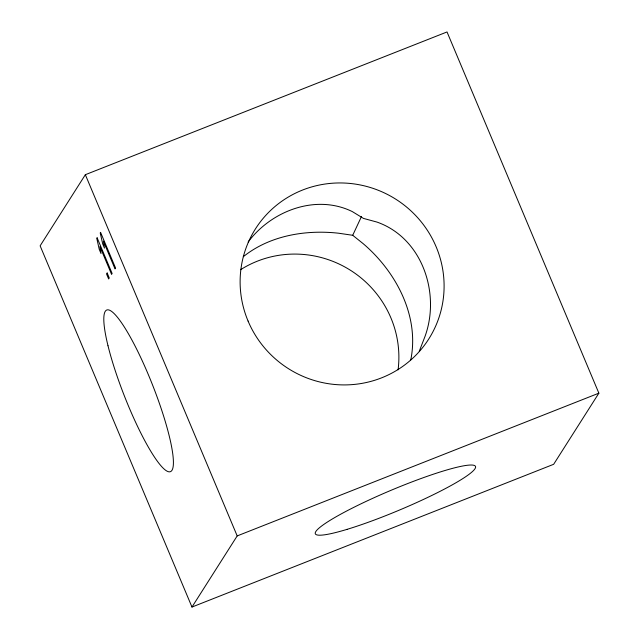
<?xml version="1.0" encoding="UTF-8"?>
<svg xmlns="http://www.w3.org/2000/svg" width="639" height="639" viewBox="0 0 639 639"><rect width="100%" height="100%" fill="white"/><g stroke="black" fill="none" stroke-linecap="round" stroke-linejoin="round"><path stroke-width="0.96" d="M410.773 359.869C419.687 316.049 395.996 271.631 363.2 243.691L352.712 235.288L338.55 233.211C305.546 229.561 269.738 235.503 243.283 256.71M419.28 351.218L425.015 336.41C440.686 293.333 422.219 237.94 376.946 222.068L363.447 218.402L352.297 211.581C315.89 193.745 271.351 210.83 248.14 242.013M352.712 235.288L361.514 216.453M85.346 174.703L40.129 245.831L191.972 607.05L553.654 464.297L598.871 393.169L447.028 31.95L85.346 174.703L237.189 535.921L191.972 607.05M237.189 535.921L598.871 393.169M240.623 269.682A102.663 100.299 32.4 0 1 350.739 270.449A102.663 100.299 32.4 0 1 398.073 369.877M97.128 237.828L96.777 238.379L99.237 249.322L101.01 253.531L99.892 246.558L111.577 274.347L112.121 273.484L97.128 237.828M100.587 232.396L100.235 232.947L102.695 243.882L104.469 248.1L103.35 241.127L115.028 268.915L115.571 268.053L100.587 232.396M107.176 273.013L106.553 273.987L108.646 278.955L109.269 277.981L107.176 273.013M347.025 529.364A86.872 10.735 -22.8 0 0 474.993 468.706A86.872 10.735 -22.8 0 0 364.254 502.262A86.872 10.735 -22.8 0 0 347.025 529.364M248.068 321.05A102.663 100.299 32.4 0 0 423.314 346.713A102.663 100.299 32.4 0 0 354.941 184.04A102.663 100.299 32.4 0 0 248.068 321.05M107.999 345.747A86.872 15.12 68.5 0 0 168.353 471.686A86.872 15.12 68.5 0 0 139.621 355.196A86.872 15.12 68.5 0 0 107.999 345.747"/></g></svg>
